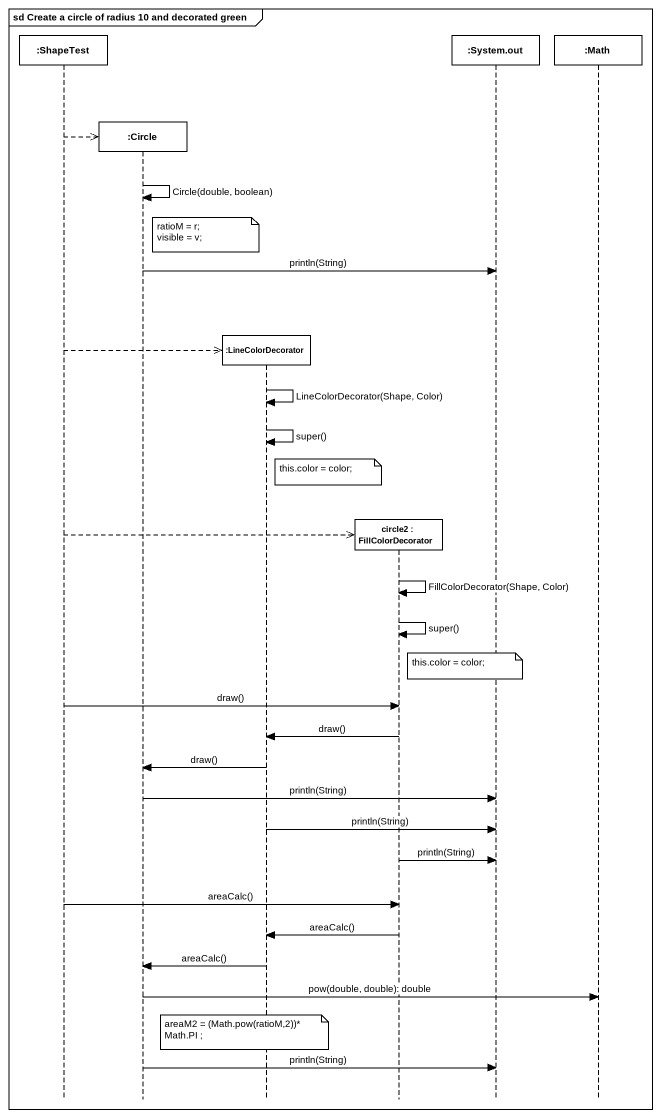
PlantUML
@startuml
mainframe sd Create a circle of radius 10 and decorated green
hide footbox
participant ":ShapeTest" as ShapeTest
participant ":Circle" as Circle_
participant ":LineColorDecorator" as LineColorDecorator
participant "circle2 : FillColorDecorator" as circle2
participant ":System.out" as System_out
participant ":Math" as Math

ShapeTest -->> Circle_ **
Circle_ -> Circle_ : Circle(double, boolean)
note left of LineColorDecorator
  ratioM = r;
  visible = v;
end note
Circle_ -> System_out : println(String)
ShapeTest -->> LineColorDecorator **
LineColorDecorator -> LineColorDecorator : LineColorDecorator(Shape, Color)
LineColorDecorator -> LineColorDecorator : super()
note right of LineColorDecorator : this.color = color;
ShapeTest -->> circle2 **
circle2 -> circle2 : FillColorDecorator(Shape, Color)
circle2 -> circle2 : super()
note over System_out : this.color = color;
ShapeTest -> circle2 : draw()
circle2 -> LineColorDecorator : draw()
LineColorDecorator -> Circle_ : draw()
Circle_ -> System_out : println(String)
LineColorDecorator -> System_out : println(String)
circle2 -> System_out : println(String)
ShapeTest -> circle2 : areaCalc()
circle2 -> LineColorDecorator : areaCalc()
LineColorDecorator -> Circle_ : areaCalc()
Circle_ -> Math : pow(double, double): double
note over LineColorDecorator : areaM2 = (Math.pow(ratioM,2))* Math.PI ;
Circle_ -> System_out : println(String)
@enduml
